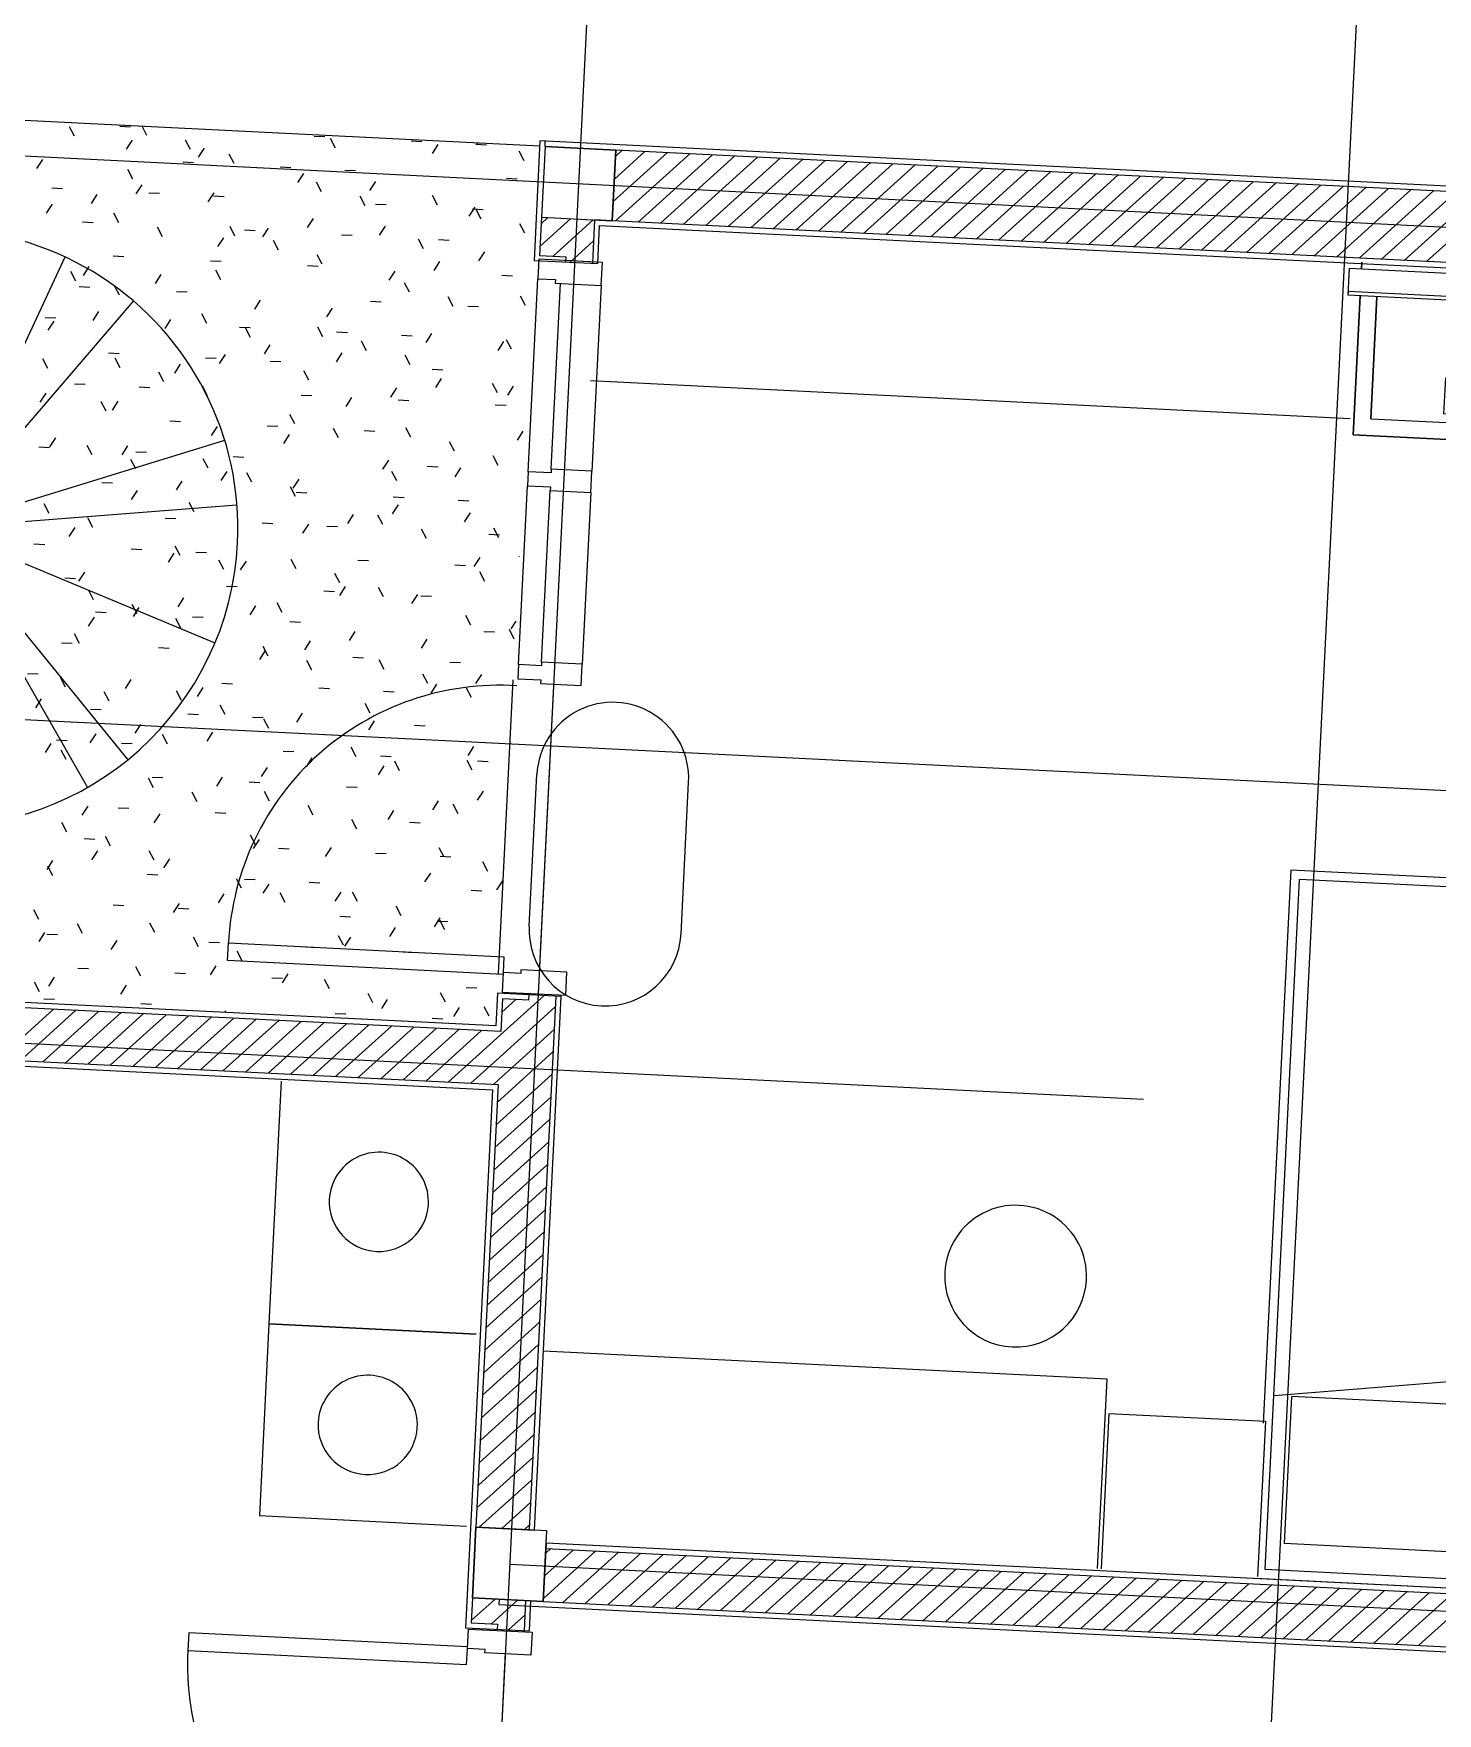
# Model space of a CAD drawing. Extents: x 549999 to 550212, y 1838161 to 1838467.
# Drawn here: x 550074.067 to 550078.027, y 1838358.146 to 1838362.885 of the extents above; entities that cross this region are included whole.
import ezdxf

# ---------------------------------------------------------------- set-up
doc = ezdxf.new("R2010")
doc.units = 0
for name, color, linetype in [('Level 1', 7, 'Continuous'), ('Level 14', 7, 'Continuous'), ('Level 15', 7, 'Continuous'), ('Level 18', 7, 'Continuous'), ('Level 25', 7, 'Continuous'), ('Level 36', 7, 'Continuous'), ('Level 39', 7, 'Continuous'), ('Level 4', 7, 'Continuous'), ('Level 46', 7, 'Continuous'), ('Level 5', 7, 'Continuous'), ('Level 6', 7, 'Continuous'), ('Level 8', 7, 'Continuous')]:
    doc.layers.add(name, color=color, linetype=linetype)

# ---------------------------------------------------------------- blocks, each defined once
blk = doc.blocks.new('BED_18')
at = {"layer": 'Level 1'}
for p, q in [((123.92, 76.56), (-56.08, 76.56)), ((-53.54, 74.02), (-53.54, -120.9)), ((-53.54, 74.02), (121.38, 74.02)), ((121.38, 74.02), (121.38, -120.9)), ((-48.46, 66.4), (-48.46, 24.82)), ((-48.46, 66.4), (27.57, 66.4)), ((27.57, 66.4), (27.57, 24.82)), ((40.27, 66.4), (40.27, 24.82)), ((40.27, 66.4), (116.3, 66.4)), ((116.3, 66.4), (116.3, 24.82)), ((-56.08, 32.78), (-56.08, -123.44)), ((123.92, -123.44), (123.92, 32.78)), ((121.38, 24.82), (-53.54, 1.98)), ((-48.46, 24.82), (27.57, 24.82)), ((40.27, 24.82), (116.3, 24.82)), ((-53.54, -120.9), (121.38, -120.9)), ((-56.08, -123.44), (123.92, -123.44))]:
    blk.add_line(p, q, dxfattribs=at)
blk = doc.blocks.new('FURNI7')
at = {"layer": 'Level 1'}
for p, q in [((-1241.89, 649.77), (-1285.67, 649.77)), ((-1241.89, 605.48), (-1241.89, 649.77)), ((-1285.67, 605.48), (-1241.89, 605.48))]:
    blk.add_line(p, q, dxfattribs=at)
blk = doc.blocks.new('FURNI9')
at = {"layer": 'Level 1'}
for p, q in [((-1232.17, 490.55), (-1232.17, 649.77)), ((-1285.67, 490.55), (-1232.17, 490.55))]:
    blk.add_line(p, q, dxfattribs=at)
blk = doc.blocks.new('FURN10')
at = {"layer": 'Level 1'}
for start, end in [(0, 180), (180, 0)]:
    blk.add_arc((-683.51, 888.92), 20, start, end, dxfattribs=at)
blk = doc.blocks.new('LAO_T1')
at = {"layer": 'Level 1'}
for p, q in [((-80.94, 44), (-80.94, 42.12)), ((-80.94, 42.12), (-80.94, 44)), ((65.7, 42.12), (65.7, 44)), ((65.7, 44), (65.7, 42.12)), ((-84.39, 42.12), (74.47, 42.12)), ((-84.39, 42.12), (-84.39, 34.5)), ((74.47, 34.5), (74.47, 42.12)), ((-84.39, 35.62), (74.47, 35.62)), ((-84.39, 35.62), (-84.39, 34.5)), ((74.47, 34.5), (-84.39, 34.5)), ((74.47, 34.5), (-84.39, 34.5)), ((-80.94, 34.5), (-80.94, -4.74)), ((-80.94, -4.74), (-80.94, 34.5)), ((-76.2, 34.5), (-76.2, 0)), ((-76.2, 0), (-76.2, 34.5)), ((-17.46, 34.5), (-17.46, 28.58)), ((2.22, 28.58), (2.22, 34.5)), ((60.96, 0), (60.96, 34.5)), ((60.96, 0), (60.96, 34.5)), ((65.7, -4.74), (65.7, 34.5)), ((65.7, 34.5), (65.7, -4.74)), ((74.47, 34.5), (74.47, 35.62)), ((-17.46, 28.58), (2.22, 28.58)), ((-55.72, 12.63), (-30.32, 12.63)), ((-55.72, 12.63), (-55.72, 2.47)), ((-30.32, 2.47), (-30.32, 12.63)), ((14.46, 11.99), (39.86, 11.99)), ((14.46, 11.99), (14.46, 1.83)), ((39.86, 1.83), (39.86, 11.99)), ((-76.2, 0), (60.96, 0)), ((-76.2, 0), (60.96, 0)), ((-30.32, 2.47), (-55.72, 2.47)), ((39.86, 1.83), (14.46, 1.83)), ((-80.94, -4.74), (65.7, -4.74)), ((65.7, -4.74), (-80.94, -4.74))]:
    blk.add_line(p, q, dxfattribs=at)
for points in [[(-80.94, -4.74), (-80.94, -4.74), (-80.94, -4.74), (-80.94, -4.74)], [(-80.94, -4.74), (-80.94, -4.74), (-80.94, -4.74), (-80.94, -4.74)], [(65.7, -4.74), (65.7, -4.74), (65.7, -4.74), (65.7, -4.74)], [(65.7, -4.74), (65.7, -4.74), (65.7, -4.74), (65.7, -4.74)]]:
    blk.add_open_spline(points, degree=2, dxfattribs=at)
blk = doc.blocks.new('FURN12')
at = {"layer": 'Level 1'}
for p, q in [((-772.99, 872.1), (-831.49, 872.1)), ((-831.49, 872.1), (-831.49, 817.87)), ((-831.49, 817.87), (-772.99, 817.87))]:
    blk.add_line(p, q, dxfattribs=at)
for start, end in [(0, 180), (180, 0)]:
    blk.add_arc((-802.24, 844.98), 14, start, end, dxfattribs=at)
blk = doc.blocks.new('FURN13')
at = {"layer": 'Level 1'}
for p, q in [((-831.49, 940.6), (-831.49, 872.1)), ((-831.49, 872.1), (-772.99, 872.1))]:
    blk.add_line(p, q, dxfattribs=at)
for start, end in [(0, 180), (180, 0)]:
    blk.add_arc((-802.24, 907.98), 14, start, end, dxfattribs=at)
blk = doc.blocks.new('FURN23')
at = {"layer": 'Level 1'}
blk.add_line((-1285.67, 673.81), (-1285.67, 459.25), dxfattribs=at)
blk = doc.blocks.new('CUA_D5')
at = {"layer": 'Level 5'}
for p, q in [((-47, 9), (-40.5, 9)), ((-47, -9), (-47, 9)), ((-40.5, 9), (-40.5, -4)), ((40.5, 9), (47, 9)), ((40.5, -4), (40.5, 9)), ((47, 9), (47, -9)), ((-41.5, -4), (-41.5, -9)), ((-40.5, -4), (-41.5, -4)), ((41.5, -4), (40.5, -4)), ((41.5, -9), (41.5, -4)), ((-41.5, -9), (-47, -9)), ((-42, -9), (-42, -87.75)), ((-37, -9), (-41.5, -9)), ((-37, -9), (-41.5, -9)), ((-37, -87.75), (-37, -9)), ((47, -9), (41.5, -9)), ((-42, -87.75), (-37, -87.75))]:
    blk.add_line(p, q, dxfattribs=at)
blk.add_arc((-37, -10.25), 77.5, 270, 0.8309, dxfattribs=at)
blk = doc.blocks.new('RPC_TR')
at = {"layer": 'Level 46'}
for q in [(-11.96, 83.47), (-26.97, 79.9), (31.7, 78.14), (-42.41, 72.88), (51.61, 66.69), (-66.13, 52.32), (-70.44, 46.36), (79.27, 28.75), (83.64, 10.77), (-80.76, -24.26), (-63.87, -55.06), (-57.77, -61.43), (-11.98, -83.47), (45.52, -70.98), (79.36, -28.5), (56.47, -62.63)]:
    blk.add_line((0, 0), q, dxfattribs=at)
for start, end in [(0, 180), (180, 0)]:
    blk.add_arc((0, 0), 84.33, start, end, dxfattribs=at)
blk = doc.blocks.new('CUA_D6')
at = {"layer": 'Level 5'}
for p, q in [((-98.5, 9), (-98.5, 86.75)), ((-98.5, 86.75), (-93.5, 86.75)), ((-93.5, 86.75), (-93.5, 9)), ((-98, 9), (-103.5, 9)), ((-103.5, 9), (-103.5, -9)), ((-98, 4), (-98, 9)), ((-93.5, 9), (-98, 9)), ((-93.5, 9), (-98, 9)), ((-11, 9), (-15, 9)), ((-15, 9), (-15, 2.5)), ((-11, 2.5), (-11, 9)), ((-11, 9), (39.5, 9)), ((43.5, 9), (39.5, 9)), ((39.5, 9), (39.5, 2.5)), ((43.5, 2.5), (43.5, 9)), ((43.5, 9), (98, 9)), ((103.5, 9), (98, 9)), ((98, 9), (98, 4)), ((103.5, -9), (103.5, 9)), ((-97, 4), (-98, 4)), ((-97, -9), (-97, 4)), ((-15, 2.5), (-16, 2.5)), ((-16, 2.5), (-16, -9)), ((-10, 2.5), (-11, 2.5)), ((-10, -9), (-10, 2.5)), ((-10, 2.5), (38.5, 2.5)), ((39.5, 2.5), (38.5, 2.5)), ((38.5, 2.5), (38.5, -9)), ((44.5, 2.5), (43.5, 2.5)), ((44.5, -9), (44.5, 2.5)), ((44.5, 2.5), (97, 2.5)), ((98, 4), (97, 4)), ((97, 4), (97, -9)), ((-103.5, -9), (-97, -9)), ((-16, -9), (-10, -9)), ((38.5, -9), (-10, -9)), ((38.5, -9), (44.5, -9)), ((97, -9), (44.5, -9)), ((97, -9), (103.5, -9))]:
    blk.add_line(p, q, dxfattribs=at)
blk.add_arc((-93.5, 10.25), 76.5, 359.1582, 90, dxfattribs=at)
blk = doc.blocks.new('DOOR_T')
at = {"layer": 'Level 25'}
for p, q in [((-0.2381, 0.2381), (0.2381, 0.2381)), ((-0.2381, -0.2381), (0.2381, -0.2381))]:
    blk.add_line(p, q, dxfattribs=at)
for centre, start, end in [((-0.2381, 0), 90, 270), ((0.2381, 0), 270, 90)]:
    blk.add_arc(centre, 0.2381, start, end, dxfattribs=at)

msp = doc.modelspace()

# ---------------------------------------------------------------- linework, layer by layer
at = {"layer": 'Level 14'}
for p, q in [((550075.7021, 1838362.411), (550075.8548, 1838362.5491)), ((550075.7053, 1838362.4745), (550075.7912, 1838362.5523)), ((550075.7085, 1838362.5381), (550075.7277, 1838362.5555)), ((550075.7086, 1838362.3562), (550075.9184, 1838362.5459)), ((550075.7722, 1838362.353), (550075.9819, 1838362.5428)), ((550075.8357, 1838362.3498), (550076.0455, 1838362.5396)), ((550075.8993, 1838362.3466), (550076.109, 1838362.5364)), ((550075.9629, 1838362.3435), (550076.1726, 1838362.5332)), ((550076.0264, 1838362.3403), (550076.2362, 1838362.53)), ((550076.09, 1838362.3371), (550076.2997, 1838362.5269)), ((550076.1535, 1838362.3339), (550076.3633, 1838362.5237)), ((550076.2171, 1838362.3307), (550076.4268, 1838362.5205)), ((550076.2807, 1838362.3276), (550076.4904, 1838362.5173)), ((550076.3442, 1838362.3244), (550076.554, 1838362.5142)), ((550076.4078, 1838362.3212), (550076.6175, 1838362.511)), ((550076.4714, 1838362.318), (550076.6811, 1838362.5078)), ((550076.5349, 1838362.3149), (550076.7446, 1838362.5046)), ((550076.5985, 1838362.3117), (550076.8082, 1838362.5014)), ((550076.662, 1838362.3085), (550076.8718, 1838362.4983)), ((550076.7256, 1838362.3053), (550076.9353, 1838362.4951)), ((550076.7892, 1838362.3022), (550076.9989, 1838362.4919)), ((550076.8527, 1838362.299), (550077.0624, 1838362.4887)), ((550076.9163, 1838362.2958), (550077.126, 1838362.4856)), ((550076.9798, 1838362.2926), (550077.1896, 1838362.4824)), ((550077.0434, 1838362.2894), (550077.2531, 1838362.4792)), ((550077.107, 1838362.2863), (550077.3167, 1838362.476)), ((550077.1705, 1838362.2831), (550077.3802, 1838362.4728)), ((550077.2341, 1838362.2799), (550077.4438, 1838362.4697)), ((550077.2976, 1838362.2767), (550077.5074, 1838362.4665)), ((550077.3612, 1838362.2736), (550077.5709, 1838362.4633)), ((550077.4248, 1838362.2704), (550077.6345, 1838362.4601)), ((550077.4883, 1838362.2672), (550077.6981, 1838362.457)), ((550077.5519, 1838362.264), (550077.7616, 1838362.4538)), ((550077.6154, 1838362.2608), (550077.8252, 1838362.4506)), ((550077.679, 1838362.2577), (550077.8887, 1838362.4474)), ((550077.7426, 1838362.2545), (550077.9523, 1838362.4443)), ((550077.8061, 1838362.2513), (550078.0159, 1838362.4411)), ((550077.8697, 1838362.2481), (550078.0794, 1838362.4379)), ((550077.9332, 1838362.245), (550078.143, 1838362.4347)), ((550077.9968, 1838362.2418), (550078.2065, 1838362.4315)), ((550075.4956, 1838362.2848), (550075.5815, 1838362.3625)), ((550075.4988, 1838362.3483), (550075.5179, 1838362.3657)), ((550075.5323, 1838362.2573), (550075.6451, 1838362.3593)), ((550075.5802, 1838362.2399), (550075.6465, 1838362.3)), ((550073.9656, 1838359.9902), (550074.1229, 1838360.1326)), ((550075.3812, 1838359.9966), (550075.5385, 1838360.1389)), ((550075.3844, 1838360.0602), (550075.5069, 1838360.171)), ((550075.3875, 1838360.1237), (550075.4276, 1838360.16)), ((550074.0292, 1838359.9871), (550074.1865, 1838360.1294)), ((550074.0928, 1838359.9839), (550074.2501, 1838360.1262)), ((550074.1563, 1838359.9807), (550074.3136, 1838360.123)), ((550074.2199, 1838359.9775), (550074.3772, 1838360.1199)), ((550074.2834, 1838359.9744), (550074.4407, 1838360.1167)), ((550074.347, 1838359.9712), (550074.5043, 1838360.1135)), ((550074.4106, 1838359.968), (550074.5679, 1838360.1103)), ((550074.4741, 1838359.9648), (550074.6314, 1838360.1071)), ((550074.5377, 1838359.9616), (550074.695, 1838360.104)), ((550074.6012, 1838359.9585), (550074.7585, 1838360.1008)), ((550074.6648, 1838359.9553), (550074.8221, 1838360.0976)), ((550074.7284, 1838359.9521), (550074.8857, 1838360.0944)), ((550074.7919, 1838359.9489), (550074.9492, 1838360.0913)), ((550074.8555, 1838359.9458), (550075.0128, 1838360.0881)), ((550074.919, 1838359.9426), (550075.0763, 1838360.0849)), ((550074.9826, 1838359.9394), (550075.1399, 1838360.0817)), ((550075.0462, 1838359.9362), (550075.2035, 1838360.0786)), ((550075.1097, 1838359.933), (550075.267, 1838360.0754)), ((550075.1733, 1838359.9299), (550075.3306, 1838360.0722)), ((550075.2368, 1838359.9267), (550075.3844, 1838360.0602)), ((550075.378, 1838359.9331), (550075.5353, 1838360.0754)), ((550075.3004, 1838359.9235), (550075.3812, 1838359.9966)), ((550075.3748, 1838359.8695), (550075.5321, 1838360.0118)), ((550075.3717, 1838359.8059), (550075.529, 1838359.9483)), ((550075.364, 1838359.9203), (550075.378, 1838359.9331)), ((550075.3685, 1838359.7424), (550075.5258, 1838359.8847)), ((550075.3653, 1838359.6788), (550075.5226, 1838359.8211)), ((550075.3621, 1838359.6153), (550075.5194, 1838359.7576)), ((550075.3589, 1838359.5517), (550075.5162, 1838359.694)), ((550075.3558, 1838359.4881), (550075.5131, 1838359.6305)), ((550075.3526, 1838359.4246), (550075.5099, 1838359.5669)), ((550075.3494, 1838359.361), (550075.5067, 1838359.5033)), ((550075.3462, 1838359.2974), (550075.5035, 1838359.4398)), ((550075.3431, 1838359.2339), (550075.5004, 1838359.3762)), ((550075.3399, 1838359.1703), (550075.4972, 1838359.3127)), ((550075.3367, 1838359.1068), (550075.494, 1838359.2491)), ((550075.3335, 1838359.0432), (550075.4908, 1838359.1855)), ((550075.3303, 1838358.9796), (550075.4877, 1838359.122)), ((550075.3272, 1838358.9161), (550075.4845, 1838359.0584)), ((550075.324, 1838358.8525), (550075.4813, 1838358.9949)), ((550075.3208, 1838358.789), (550075.4781, 1838358.9313)), ((550075.3176, 1838358.7254), (550075.4749, 1838358.8677)), ((550075.3243, 1838358.6708), (550075.4718, 1838358.8042)), ((550075.3879, 1838358.6676), (550075.4686, 1838358.7406)), ((550075.4514, 1838358.6644), (550075.4654, 1838358.677)), ((550075.5051, 1838358.4702), (550075.6532, 1838358.6043)), ((550075.5083, 1838358.5338), (550075.5897, 1838358.6074)), ((550075.5115, 1838358.5974), (550075.5261, 1838358.6106)), ((550075.5595, 1838358.4588), (550075.7168, 1838358.6011)), ((550075.6231, 1838358.4556), (550075.7804, 1838358.5979)), ((550075.6866, 1838358.4524), (550075.8439, 1838358.5947)), ((550075.7502, 1838358.4492), (550075.9075, 1838358.5915)), ((550075.8137, 1838358.446), (550075.971, 1838358.5884)), ((550075.8773, 1838358.4429), (550076.0346, 1838358.5852)), ((550075.9409, 1838358.4397), (550076.0982, 1838358.582)), ((550076.0044, 1838358.4365), (550076.1617, 1838358.5788)), ((550076.068, 1838358.4333), (550076.2253, 1838358.5757)), ((550076.1315, 1838358.4302), (550076.2888, 1838358.5725)), ((550076.1951, 1838358.427), (550076.3524, 1838358.5693)), ((550076.2587, 1838358.4238), (550076.416, 1838358.5661)), ((550076.3222, 1838358.4206), (550076.4795, 1838358.5629)), ((550076.3858, 1838358.4174), (550076.5431, 1838358.5598)), ((550076.4493, 1838358.4143), (550076.6066, 1838358.5566)), ((550076.5129, 1838358.4111), (550076.6702, 1838358.5534)), ((550076.5765, 1838358.4079), (550076.7338, 1838358.5502)), ((550076.64, 1838358.4047), (550076.7973, 1838358.5471)), ((550076.7036, 1838358.4016), (550076.8609, 1838358.5439)), ((550076.7671, 1838358.3984), (550076.9244, 1838358.5407)), ((550076.8307, 1838358.3952), (550076.988, 1838358.5375)), ((550076.8943, 1838358.392), (550077.0516, 1838358.5343)), ((550076.9578, 1838358.3888), (550077.1151, 1838358.5312)), ((550077.0214, 1838358.3857), (550077.1787, 1838358.528)), ((550077.0849, 1838358.3825), (550077.2422, 1838358.5248)), ((550077.1485, 1838358.3793), (550077.3058, 1838358.5216)), ((550077.2121, 1838358.3761), (550077.3694, 1838358.5185)), ((550077.2756, 1838358.373), (550077.4329, 1838358.5153)), ((550077.3392, 1838358.3698), (550077.4965, 1838358.5121)), ((550077.4027, 1838358.3666), (550077.56, 1838358.5089)), ((550077.4663, 1838358.3634), (550077.6236, 1838358.5057)), ((550077.5299, 1838358.3602), (550077.6872, 1838358.5026)), ((550077.5934, 1838358.3571), (550077.7507, 1838358.4994)), ((550077.657, 1838358.3539), (550077.8143, 1838358.4962)), ((550077.7205, 1838358.3507), (550077.8778, 1838358.493)), ((550077.7841, 1838358.3475), (550077.9414, 1838358.4899)), ((550077.8477, 1838358.3444), (550078.005, 1838358.4867)), ((550077.9112, 1838358.3412), (550078.0685, 1838358.4835)), ((550077.9748, 1838358.338), (550078.1321, 1838358.4803)), ((550075.3018, 1838358.4076), (550075.3688, 1838358.4683)), ((550075.3049, 1838358.4712), (550075.3053, 1838358.4715)), ((550075.359, 1838358.3987), (550075.4324, 1838358.4651)), ((550075.4068, 1838358.3813), (550075.4527, 1838358.4228))]:
    msp.add_line(p, q, dxfattribs=at)
at = {"layer": 'Level 15'}
for p, q in [((550074.182, 1838362.5953), (550074.1683, 1838362.6222)), ((550074.31, 1838362.6232), (550074.3402, 1838362.6216)), ((550074.3865, 1838362.5974), (550074.3733, 1838362.6232)), ((550074.858, 1838362.5958), (550074.8881, 1838362.5943)), ((550074.3447, 1838362.5844), (550074.3283, 1838362.559)), ((550074.5096, 1838362.5577), (550074.4958, 1838362.5846)), ((550074.5479, 1838362.562), (550074.5316, 1838362.5366)), ((550074.9185, 1838362.5618), (550074.9047, 1838362.5887)), ((550075.132, 1838362.5821), (550075.1621, 1838362.5806)), ((550075.2073, 1838362.5715), (550075.1909, 1838362.5461)), ((550075.3146, 1838362.5729), (550075.3448, 1838362.5714)), ((550075.319, 1838362.5759), (550075.3173, 1838362.5733)), ((550075.4505, 1838362.5262), (550075.4367, 1838362.5531)), ((550074.0919, 1838362.53), (550074.0755, 1838362.5047)), ((550074.3468, 1838362.4743), (550074.3331, 1838362.5011)), ((550074.4881, 1838362.5227), (550074.5183, 1838362.5212)), ((550074.6327, 1838362.518), (550074.6189, 1838362.5449)), ((550074.7621, 1838362.509), (550074.7922, 1838362.5075)), ((550074.3719, 1838362.458), (550074.3555, 1838362.4326)), ((550074.828, 1838362.4899), (550074.8116, 1838362.4646)), ((550074.8788, 1838362.4387), (550074.8651, 1838362.4656)), ((550074.9447, 1838362.4999), (550074.9749, 1838362.4984)), ((550075.0312, 1838362.4675), (550075.0148, 1838362.4421)), ((550075.4014, 1838362.477), (550075.4315, 1838362.4755)), ((550074.1182, 1838362.4496), (550074.1484, 1838362.4481)), ((550074.2455, 1838362.4308), (550074.2291, 1838362.4054)), ((550074.3922, 1838362.4359), (550074.4224, 1838362.4344)), ((550074.5751, 1838362.4355), (550074.5588, 1838362.4102)), ((550074.5749, 1838362.4268), (550074.605, 1838362.4253)), ((550075.0019, 1838362.3991), (550074.9882, 1838362.4259)), ((550075.2064, 1838362.4011), (550075.1926, 1838362.428)), ((550074.1191, 1838362.4036), (550074.1027, 1838362.3782)), ((550074.3072, 1838362.3512), (550074.2934, 1838362.3781)), ((550074.8552, 1838362.3635), (550074.8388, 1838362.3381)), ((550075.0315, 1838362.404), (550075.0616, 1838362.4025)), ((550075.3113, 1838362.3954), (550075.2949, 1838362.3701)), ((550075.3055, 1838362.3903), (550075.3356, 1838362.3888)), ((550075.3295, 1838362.3614), (550075.3157, 1838362.3883)), ((550074.205, 1838362.3537), (550074.2351, 1838362.3522)), ((550074.4303, 1838362.3115), (550074.4165, 1838362.3384)), ((550074.6347, 1838362.3136), (550074.621, 1838362.3404)), ((550074.6616, 1838362.3309), (550074.6918, 1838362.3294)), ((550074.7288, 1838362.3363), (550074.7124, 1838362.311)), ((550074.9356, 1838362.3172), (550074.9658, 1838362.3157)), ((550075.0584, 1838362.3411), (550075.042, 1838362.3157)), ((550075.4525, 1838362.3218), (550075.4388, 1838362.3486)), ((550074.6023, 1838362.3091), (550074.586, 1838362.2838)), ((550074.7578, 1838362.2739), (550074.744, 1838362.3008)), ((550075.1667, 1838362.278), (550075.1529, 1838362.3049)), ((550075.2096, 1838362.3035), (550075.2397, 1838362.302)), ((550075.3385, 1838362.269), (550075.3221, 1838362.2437)), ((550074.2231, 1838362.2275), (550074.2067, 1838362.2022)), ((550074.2918, 1838362.2578), (550074.3219, 1838362.2563)), ((550074.5657, 1838362.2442), (550074.5959, 1838362.2426)), ((550074.595, 1838362.1905), (550074.5813, 1838362.2174)), ((550074.8397, 1838362.2305), (550074.8699, 1838362.2289)), ((550074.8809, 1838362.2343), (550074.8671, 1838362.2611)), ((550075.212, 1838362.2418), (550075.1957, 1838362.2165)), ((550074.1861, 1838362.1864), (550074.1724, 1838362.2133)), ((550074.1959, 1838362.1711), (550074.226, 1838362.1696)), ((550074.3092, 1838362.1468), (550074.2955, 1838362.1736)), ((550074.4263, 1838362.2051), (550074.4099, 1838362.1798)), ((550075.0856, 1838362.2146), (550075.0692, 1838362.1893)), ((550075.127, 1838362.1549), (550075.1133, 1838362.1818)), ((550075.3877, 1838362.2031), (550075.4178, 1838362.2016)), ((550074.4699, 1838362.1574), (550074.5, 1838362.1559)), ((550074.7063, 1838362.1331), (550074.69, 1838362.1077)), ((550075.0178, 1838362.13), (550075.0479, 1838362.1285)), ((550075.2501, 1838362.1153), (550075.2364, 1838362.1421)), ((550075.4546, 1838362.1173), (550075.4408, 1838362.1442)), ((550074.1, 1838362.0843), (550074.1301, 1838362.0828)), ((550074.1238, 1838362.0739), (550074.1074, 1838362.0486)), ((550074.2502, 1838362.1011), (550074.2339, 1838362.0758)), ((550074.4535, 1838362.0787), (550074.4371, 1838362.0533)), ((550074.5554, 1838362.0674), (550074.5416, 1838362.0943)), ((550074.9096, 1838362.1106), (550074.8932, 1838362.0853)), ((550075.2918, 1838362.1163), (550075.3219, 1838362.1148)), ((550074.6479, 1838362.0569), (550074.6781, 1838362.0554)), ((550074.6785, 1838362.0278), (550074.6647, 1838362.0546)), ((550074.8829, 1838362.0298), (550074.8692, 1838362.0567)), ((550074.9219, 1838362.0432), (550074.9521, 1838362.0417)), ((550075.1046, 1838362.0341), (550075.1347, 1838362.0326)), ((550075.1896, 1838362.0386), (550075.1732, 1838362.0133)), ((550074.2781, 1838361.9839), (550074.3082, 1838361.9824)), ((550074.6071, 1838361.9795), (550074.5907, 1838361.9541)), ((550074.7335, 1838362.0066), (550074.7171, 1838361.9813)), ((550074.9368, 1838361.9842), (550074.9204, 1838361.9589)), ((550075.006, 1838361.9901), (550074.9922, 1838362.017)), ((550075.3928, 1838362.0162), (550075.3765, 1838361.9908)), ((550075.4149, 1838361.9942), (550075.4012, 1838362.0211)), ((550074.1068, 1838361.9403), (550074.093, 1838361.9671)), ((550074.3113, 1838361.9423), (550074.2975, 1838361.9692)), ((550074.4807, 1838361.9523), (550074.4643, 1838361.9269)), ((550074.552, 1838361.9702), (550074.5822, 1838361.9687)), ((550074.7347, 1838361.961), (550074.7648, 1838361.9595)), ((550074.8433, 1838361.9067), (550074.8295, 1838361.9336)), ((550075.1291, 1838361.9505), (550075.1153, 1838361.9773)), ((550075.1913, 1838361.9382), (550075.2215, 1838361.9367)), ((550074.1822, 1838361.8971), (550074.2123, 1838361.8956)), ((550074.3648, 1838361.888), (550074.395, 1838361.8865)), ((550074.4343, 1838361.9026), (550074.4206, 1838361.9295)), ((550074.5574, 1838361.863), (550074.5437, 1838361.8898)), ((550075.0904, 1838361.885), (550075.074, 1838361.8596)), ((550075.2168, 1838361.9122), (550075.2004, 1838361.8868)), ((550075.3753, 1838361.8711), (550075.3615, 1838361.898)), ((550075.42, 1838361.8897), (550075.4037, 1838361.8644)), ((550074.1014, 1838361.8707), (550074.085, 1838361.8453)), ((550074.2716, 1838361.8192), (550074.2578, 1838361.8461)), ((550074.3046, 1838361.8483), (550074.2883, 1838361.8229)), ((550074.8215, 1838361.8652), (550074.8516, 1838361.8636)), ((550074.9639, 1838361.8578), (550074.9476, 1838361.8324)), ((550075.0954, 1838361.8515), (550075.1256, 1838361.8499)), ((550075.3694, 1838361.8378), (550075.3996, 1838361.8363)), ((550074.4516, 1838361.7921), (550074.4817, 1838361.7906)), ((550074.8036, 1838361.7836), (550074.7898, 1838361.8105)), ((550074.1286, 1838361.7443), (550074.1122, 1838361.7189)), ((550074.5847, 1838361.7762), (550074.5683, 1838361.7509)), ((550074.7256, 1838361.7784), (550074.7557, 1838361.7769)), ((550074.7879, 1838361.7538), (550074.7715, 1838361.7284)), ((550074.9267, 1838361.744), (550074.9129, 1838361.7708)), ((550074.9995, 1838361.7647), (550075.0297, 1838361.7632)), ((550075.1311, 1838361.746), (550075.1174, 1838361.7729)), ((550075.4472, 1838361.7633), (550075.4308, 1838361.738)), ((550074.0817, 1838361.719), (550074.1119, 1838361.7175)), ((550074.2319, 1838361.6961), (550074.2182, 1838361.723)), ((550074.3318, 1838361.7218), (550074.3154, 1838361.6965)), ((550074.3557, 1838361.7053), (550074.3858, 1838361.7038)), ((550075.2542, 1838361.7064), (550075.2405, 1838361.7332)), ((550074.355, 1838361.6565), (550074.3413, 1838361.6833)), ((550074.5595, 1838361.6585), (550074.5457, 1838361.6854)), ((550074.6119, 1838361.6498), (550074.5955, 1838361.6244)), ((550074.6297, 1838361.6916), (550074.6598, 1838361.6901)), ((550075.0679, 1838361.6818), (550075.0516, 1838361.6564)), ((550075.0915, 1838361.6229), (550075.0777, 1838361.6498)), ((550075.1776, 1838361.6642), (550075.2078, 1838361.6627)), ((550075.2712, 1838361.6593), (550075.2548, 1838361.634)), ((550075.3773, 1838361.6667), (550075.3635, 1838361.6935)), ((550074.2598, 1838361.6186), (550074.2899, 1838361.6171)), ((550074.4854, 1838361.6226), (550074.4691, 1838361.5973)), ((550074.6826, 1838361.6189), (550074.6688, 1838361.6457)), ((550074.8056, 1838361.5792), (550074.7919, 1838361.606)), ((550074.8151, 1838361.6274), (550074.7987, 1838361.602)), ((550074.1109, 1838361.5313), (550074.0971, 1838361.5582)), ((550074.359, 1838361.5954), (550074.3426, 1838361.5701)), ((550074.5198, 1838361.5354), (550074.506, 1838361.5623)), ((550074.8078, 1838361.5912), (550074.8379, 1838361.5897)), ((550075.0951, 1838361.5553), (550075.0788, 1838361.53)), ((550075.0817, 1838361.5775), (550075.1119, 1838361.576)), ((550075.2644, 1838361.5683), (550075.2945, 1838361.5668)), ((550074.234, 1838361.4917), (550074.2202, 1838361.5185)), ((550074.4379, 1838361.5181), (550074.468, 1838361.5166)), ((550074.9687, 1838361.5281), (550074.9523, 1838361.5028)), ((550075.0518, 1838361.4999), (550075.038, 1838361.5267)), ((550075.2984, 1838361.5329), (550075.282, 1838361.5076)), ((550074.183, 1838361.4914), (550074.1666, 1838361.4661)), ((550074.7119, 1838361.5044), (550074.742, 1838361.5029)), ((550074.8423, 1838361.5009), (550074.8259, 1838361.4756)), ((550074.8945, 1838361.4953), (550074.9247, 1838361.4938)), ((550075.1749, 1838361.4602), (550075.1611, 1838361.487)), ((550075.3512, 1838361.4725), (550075.3813, 1838361.4709)), ((550075.3793, 1838361.4622), (550075.3656, 1838361.4891)), ((550074.068, 1838361.445), (550074.0982, 1838361.4435)), ((550074.342, 1838361.4313), (550074.3721, 1838361.4298)), ((550074.463, 1838361.4194), (550074.4466, 1838361.394)), ((550074.4801, 1838361.4124), (550074.4664, 1838361.4392)), ((550074.5247, 1838361.4222), (550074.5548, 1838361.4207)), ((550075.4368, 1838361.4102), (550075.4356, 1838361.4083)), ((550074.2102, 1838361.365), (550074.1938, 1838361.3396)), ((550074.6032, 1838361.3727), (550074.5895, 1838361.3995)), ((550074.6662, 1838361.3969), (550074.6499, 1838361.3716)), ((550074.8077, 1838361.3747), (550074.7939, 1838361.4016)), ((550074.9813, 1838361.3994), (550075.0114, 1838361.3979)), ((550075.2553, 1838361.3857), (550075.2854, 1838361.3842)), ((550075.3256, 1838361.4065), (550075.3092, 1838361.3811)), ((550075.3397, 1838361.3392), (550075.3259, 1838361.366)), ((550074.1548, 1838361.3492), (550074.1849, 1838361.3476)), ((550074.6114, 1838361.3263), (550074.6416, 1838361.3248)), ((550074.9308, 1838361.3351), (550074.917, 1838361.3619)), ((550074.9463, 1838361.3249), (550074.9299, 1838361.2996)), ((550075.0538, 1838361.2954), (550075.0401, 1838361.3223)), ((550074.236, 1838361.2872), (550074.2223, 1838361.3141)), ((550074.3591, 1838361.2476), (550074.3453, 1838361.2744)), ((550074.4902, 1838361.2929), (550074.4738, 1838361.2676)), ((550074.6934, 1838361.2705), (550074.6771, 1838361.2452)), ((550074.768, 1838361.2516), (550074.7543, 1838361.2785)), ((550074.8854, 1838361.3126), (550074.9155, 1838361.3111)), ((550075.1495, 1838361.3025), (550075.1331, 1838361.2771)), ((550075.1594, 1838361.2989), (550075.1895, 1838361.2974)), ((550074.2374, 1838361.2386), (550074.221, 1838361.2132)), ((550074.2415, 1838361.2533), (550074.2717, 1838361.2518)), ((550074.3638, 1838361.2658), (550074.3474, 1838361.2404)), ((550074.4822, 1838361.2079), (550074.4684, 1838361.2347)), ((550074.5155, 1838361.2396), (550074.5457, 1838361.2381)), ((550074.7895, 1838361.2259), (550074.8196, 1838361.2244)), ((550075.3, 1838361.2161), (550075.2862, 1838361.2429)), ((550075.4277, 1838361.2276), (550075.4132, 1838361.2051)), ((550074.1964, 1838361.1641), (550074.1826, 1838361.191)), ((550074.9735, 1838361.1985), (550074.9571, 1838361.1731)), ((550075.1767, 1838361.1761), (550075.1603, 1838361.1507)), ((550075.3375, 1838361.1985), (550075.3676, 1838361.197)), ((550075.4231, 1838361.1764), (550075.4093, 1838361.2033)), ((550074.1457, 1838361.1665), (550074.1758, 1838361.165)), ((550074.4196, 1838361.1528), (550074.4498, 1838361.1513)), ((550074.7206, 1838361.1441), (550074.7043, 1838361.1187)), ((550074.7284, 1838361.1286), (550074.7146, 1838361.1554)), ((550074.847, 1838361.1713), (550074.8307, 1838361.1459)), ((550074.0498, 1838361.0797), (550074.0799, 1838361.0782)), ((550074.8514, 1838361.0889), (550074.8377, 1838361.1158)), ((550074.9676, 1838361.1254), (550074.9977, 1838361.1239)), ((550075.0559, 1838361.0909), (550075.0421, 1838361.1178)), ((550075.2416, 1838361.1117), (550075.2717, 1838361.1102)), ((550074.1567, 1838361.0411), (550074.1429, 1838361.0679)), ((550074.3414, 1838361.0625), (550074.325, 1838361.0372)), ((550074.5446, 1838361.0401), (550074.5282, 1838361.0148)), ((550074.5977, 1838361.0523), (550074.6279, 1838361.0508)), ((550074.8717, 1838361.0387), (550074.9018, 1838361.0371)), ((550075.179, 1838361.0513), (550075.1652, 1838361.0781)), ((550075.2039, 1838361.0496), (550075.1875, 1838361.0243)), ((550075.3021, 1838361.0116), (550075.2883, 1838361.0385)), ((550075.3303, 1838361.0768), (550075.3139, 1838361.0515)), ((550074.0885, 1838361.0081), (550074.0721, 1838360.9828)), ((550074.2798, 1838361.0014), (550074.266, 1838361.0282)), ((550074.4842, 1838361.0034), (550074.4705, 1838361.0303)), ((550074.6073, 1838360.9638), (550074.5936, 1838360.9906)), ((550075.0162, 1838360.9679), (550075.0025, 1838360.9947)), ((550075.0543, 1838361.0295), (550075.0845, 1838361.028)), ((550074.2278, 1838360.9793), (550074.258, 1838360.9778)), ((550074.3685, 1838360.9361), (550074.3522, 1838360.9108)), ((550074.5018, 1838360.9656), (550074.532, 1838360.9641)), ((550074.6845, 1838360.9565), (550074.7146, 1838360.955)), ((550074.7304, 1838360.9241), (550074.7166, 1838360.951)), ((550074.8246, 1838360.9681), (550074.8082, 1838360.9427)), ((550075.0279, 1838360.9456), (550075.0115, 1838360.9203)), ((550074.132, 1838360.8925), (550074.1621, 1838360.891)), ((550074.2421, 1838360.9089), (550074.2257, 1838360.8836)), ((550074.4446, 1838360.8804), (550074.4308, 1838360.9072)), ((550074.5718, 1838360.9137), (550074.5554, 1838360.8883)), ((550075.1411, 1838360.9336), (550075.1712, 1838360.9321)), ((550074.1157, 1838360.8817), (550074.0993, 1838360.8564)), ((550074.1587, 1838360.8366), (550074.145, 1838360.8635)), ((550074.3146, 1838360.8834), (550074.3447, 1838360.8819)), ((550074.7712, 1838360.8606), (550074.8014, 1838360.8591)), ((550074.8518, 1838360.8416), (550074.8354, 1838360.8163)), ((550074.9766, 1838360.8448), (550074.9628, 1838360.8716)), ((550075.0452, 1838360.8469), (550075.0754, 1838360.8454)), ((550075.3079, 1838360.8736), (550075.2915, 1838360.8482)), ((550074.7254, 1838360.8144), (550074.709, 1838360.7891)), ((550075.055, 1838360.8192), (550075.0387, 1838360.7939)), ((550075.0996, 1838360.8051), (550075.0859, 1838360.832)), ((550075.3041, 1838360.8072), (550075.2903, 1838360.834)), ((550075.3192, 1838360.8332), (550075.3493, 1838360.8317)), ((550074.4049, 1838360.7573), (550074.3911, 1838360.7841)), ((550074.4014, 1838360.7875), (550074.4315, 1838360.786)), ((550074.599, 1838360.7872), (550074.5826, 1838360.7619)), ((550074.6753, 1838360.7738), (550074.7055, 1838360.7723)), ((550074.7324, 1838360.7197), (550074.7187, 1838360.7465)), ((550074.9493, 1838360.7601), (550074.9795, 1838360.7586)), ((550075.3351, 1838360.7472), (550075.3187, 1838360.7218)), ((550074.2197, 1838360.7057), (550074.2033, 1838360.6803)), ((550074.3055, 1838360.7007), (550074.3356, 1838360.6992)), ((550074.528, 1838360.7176), (550074.5142, 1838360.7445)), ((550074.8555, 1838360.68), (550074.8418, 1838360.7068)), ((550075.2087, 1838360.72), (550075.1923, 1838360.6946)), ((550075.2644, 1838360.6841), (550075.2507, 1838360.7109)), ((550074.1608, 1838360.6321), (550074.147, 1838360.659)), ((550074.4229, 1838360.6832), (550074.4065, 1838360.6579)), ((550074.5795, 1838360.687), (550074.6096, 1838360.6855)), ((550074.9786, 1838360.6403), (550074.9648, 1838360.6672)), ((550075.0822, 1838360.6928), (550075.0659, 1838360.6674)), ((550075.1274, 1838360.6597), (550075.1575, 1838360.6581)), ((550074.2096, 1838360.614), (550074.2397, 1838360.6125)), ((550074.2839, 1838360.5925), (550074.2701, 1838360.6193)), ((550074.6928, 1838360.5966), (550074.679, 1838360.6234)), ((550074.703, 1838360.6112), (550074.6866, 1838360.5859)), ((550074.2469, 1838360.5793), (550074.2305, 1838360.5539)), ((550074.407, 1838360.5528), (550074.3932, 1838360.5797)), ((550074.7575, 1838360.5866), (550074.7877, 1838360.5851)), ((550074.9062, 1838360.5888), (550074.8898, 1838360.5634)), ((550075.0315, 1838360.5729), (550075.0617, 1838360.5714)), ((550075.2248, 1838360.561), (550075.211, 1838360.5878)), ((550075.2142, 1838360.5638), (550075.2443, 1838360.5623)), ((550074.1205, 1838360.5521), (550074.1041, 1838360.5267)), ((550074.1211, 1838360.5091), (550074.1074, 1838360.5359)), ((550074.3877, 1838360.5135), (550074.4178, 1838360.512)), ((550074.4501, 1838360.5568), (550074.4337, 1838360.5315)), ((550075.1862, 1838360.5167), (550075.1699, 1838360.4914)), ((550075.3479, 1838360.5213), (550075.3341, 1838360.5482)), ((550074.6531, 1838360.4735), (550074.6394, 1838360.5003)), ((550074.6617, 1838360.4998), (550074.6918, 1838360.4983)), ((550074.7302, 1838360.4848), (550074.7138, 1838360.4594)), ((550074.8443, 1838360.4907), (550074.8744, 1838360.4892)), ((550074.9334, 1838360.4624), (550074.917, 1838360.437)), ((550074.9807, 1838360.4359), (550074.9669, 1838360.4627)), ((550075.3009, 1838360.4679), (550075.3311, 1838360.4664)), ((550075.3895, 1838360.4943), (550075.3731, 1838360.469)), ((550074.2918, 1838360.4268), (550074.3219, 1838360.4253)), ((550074.4773, 1838360.4304), (550074.4609, 1838360.4051)), ((550074.4744, 1838360.4176), (550074.5046, 1838360.4161)), ((550074.6037, 1838360.4576), (550074.5874, 1838360.4322)), ((550074.7762, 1838360.4338), (550074.7624, 1838360.4607)), ((550075.1037, 1838360.3962), (550075.09, 1838360.4231)), ((550074.0815, 1838360.386), (550074.0677, 1838360.4128)), ((550074.2045, 1838360.3463), (550074.1908, 1838360.3732)), ((550074.409, 1838360.3484), (550074.3952, 1838360.3752)), ((550074.9311, 1838360.3948), (550074.9612, 1838360.3933)), ((550075.2134, 1838360.3903), (550075.1971, 1838360.365)), ((550075.205, 1838360.3811), (550075.2352, 1838360.3796)), ((550075.2268, 1838360.3565), (550075.2131, 1838360.3834)), ((550074.098, 1838360.3488), (550074.0817, 1838360.3235)), ((550074.1046, 1838360.3446), (550074.1347, 1838360.3431)), ((550074.3013, 1838360.3264), (550074.2849, 1838360.3011)), ((550074.5321, 1838360.3087), (550074.5183, 1838360.3356)), ((550074.5612, 1838360.3217), (550074.5913, 1838360.3202)), ((550074.941, 1838360.3128), (550074.9272, 1838360.3396)), ((550074.9606, 1838360.3359), (550074.9442, 1838360.3106)), ((550075.087, 1838360.3631), (550075.0706, 1838360.3378)), ((550074.6552, 1838360.269), (550074.6414, 1838360.2959)), ((550074.8352, 1838360.308), (550074.8653, 1838360.3065)), ((550075.1091, 1838360.2943), (550075.1393, 1838360.2928)), ((550074.1913, 1838360.2487), (550074.2215, 1838360.2472)), ((550074.3693, 1838360.2253), (550074.3556, 1838360.2521)), ((550074.4653, 1838360.235), (550074.4954, 1838360.2335)), ((550074.5813, 1838360.2544), (550074.5649, 1838360.229)), ((550074.7845, 1838360.2319), (550074.7682, 1838360.2066)), ((550074.0835, 1838360.1815), (550074.0697, 1838360.2084)), ((550074.1252, 1838360.2224), (550074.1088, 1838360.1971)), ((550074.3285, 1838360.2), (550074.3121, 1838360.1746)), ((550074.7393, 1838360.2213), (550074.7694, 1838360.2198)), ((550074.9013, 1838360.1897), (550074.8876, 1838360.2166)), ((550075.2289, 1838360.1521), (550075.2151, 1838360.1789)), ((550075.2872, 1838360.1939), (550075.3174, 1838360.1924)), ((550074.0954, 1838360.1619), (550074.1256, 1838360.1604)), ((550074.3694, 1838360.1482), (550074.3995, 1838360.1467)), ((550075.0244, 1838360.15), (550075.0106, 1838360.1769)), ((550075.0646, 1838360.1599), (550075.0482, 1838360.1345)), ((550075.2678, 1838360.1375), (550075.2514, 1838360.1121)), ((550075.3519, 1838360.1124), (550075.3382, 1838360.1393)), ((550074.6085, 1838360.1279), (550074.6056, 1838360.1235)), ((550074.9174, 1838360.1208), (550074.9475, 1838360.1193)), ((550075.1913, 1838360.1071), (550075.2215, 1838360.1056))]:
    msp.add_line(p, q, dxfattribs=at)
at = {"layer": 'Level 18'}
for p, q in [((550075.7308, 1838364.9868), (550074.6699, 1838343.7653)), ((550070.8105, 1838362.7012), (550099.944, 1838361.2447)), ((550075.4098, 1838358.5664), (550099.7492, 1838357.3496))]:
    msp.add_line(p, q, dxfattribs=at)
at = {"layer": 'Level 36'}
for p, q in [((550076.8627, 1838344.1942), (550077.9246, 1838365.4356)), ((550070.9505, 1838361.1043), (550099.992, 1838359.6524))]:
    msp.add_line(p, q, dxfattribs=at)
at = {"layer": 'Level 39'}
msp.add_line((550070.6058, 1838360.2083), (550077.1976, 1838359.8787), dxfattribs=at)
at = {"layer": 'Level 4'}
for p, q in [((550075.4954, 1838362.5821), (550075.4786, 1838362.245)), ((550079.6253, 1838362.3756), (550075.4954, 1838362.5821)), ((550075.5097, 1838362.5664), (550075.5104, 1838362.5813)), ((550075.5097, 1838362.5664), (550075.7094, 1838362.5564)), ((550075.7094, 1838362.5564), (550075.6994, 1838362.3566)), ((550079.6095, 1838362.3614), (550075.7094, 1838362.5564)), ((550075.4997, 1838362.3666), (550075.4943, 1838362.2592)), ((550075.6495, 1838362.3591), (550075.6434, 1838362.2368)), ((550075.6994, 1838362.3566), (550075.6495, 1838362.3591)), ((550075.6584, 1838362.236), (550075.6637, 1838362.3434)), ((550075.6637, 1838362.3434), (550079.6138, 1838362.1459)), ((550079.6145, 1838362.1609), (550075.6994, 1838362.3566)), ((550075.4786, 1838362.245), (550075.6584, 1838362.236)), ((550075.4943, 1838362.2592), (550075.5692, 1838362.2555)), ((550075.5685, 1838362.2405), (550075.5692, 1838362.2555)), ((550075.3706, 1838360.0852), (550072.5042, 1838360.2285)), ((550075.3848, 1838360.0695), (550072.4884, 1838360.2143)), ((550075.3752, 1838360.1776), (550075.3706, 1838360.0852)), ((550075.555, 1838360.1686), (550075.3752, 1838360.1776)), ((550075.3895, 1838360.1619), (550075.3848, 1838360.0695)), ((550075.4644, 1838360.1581), (550075.3895, 1838360.1619)), ((550075.4644, 1838360.1581), (550075.4651, 1838360.1731)), ((550075.54, 1838360.1694), (550075.4647, 1838358.6637)), ((550075.4797, 1838358.663), (550075.555, 1838360.1686)), ((550072.2655, 1838360.0602), (550075.3616, 1838359.9054)), ((550072.2662, 1838360.0752), (550075.3773, 1838359.9197)), ((550075.3616, 1838359.9054), (550075.2857, 1838358.3873)), ((550075.3773, 1838359.9197), (550075.3149, 1838358.6712)), ((550075.3049, 1838358.4715), (550075.3149, 1838358.6712)), ((550075.3149, 1838358.6712), (550075.4797, 1838358.663)), ((550075.5129, 1838358.6263), (550075.5047, 1838358.4615)), ((550080.6915, 1838358.3674), (550075.5129, 1838358.6263)), ((550075.5122, 1838358.6113), (550081.3049, 1838358.3217)), ((550075.3049, 1838358.4715), (550075.3014, 1838358.4016)), ((550075.5047, 1838358.4615), (550075.3049, 1838358.4715)), ((550075.3799, 1838358.4677), (550075.3791, 1838358.4528)), ((550075.3791, 1838358.4528), (550081.5114, 1838358.1462)), ((550075.4548, 1838358.464), (550075.4505, 1838358.3791)), ((550075.4655, 1838358.3783), (550075.4697, 1838358.4632)), ((550075.5047, 1838358.4615), (550081.2975, 1838358.1719)), ((550075.2857, 1838358.3873), (550075.4655, 1838358.3783)), ((550075.3014, 1838358.4016), (550075.3764, 1838358.3978)), ((550075.3756, 1838358.3828), (550075.3764, 1838358.3978))]:
    msp.add_line(p, q, dxfattribs=at)
at = {"layer": 'Level 6'}
for p, q in [((550075.5097, 1838362.5664), (550075.4997, 1838362.3666)), ((550075.5097, 1838362.5664), (550075.4997, 1838362.3666)), ((550075.7094, 1838362.5564), (550075.5097, 1838362.5664)), ((550075.7094, 1838362.5564), (550075.5097, 1838362.5664)), ((550075.6994, 1838362.3566), (550075.7094, 1838362.5564)), ((550075.6994, 1838362.3566), (550075.7094, 1838362.5564)), ((550075.4997, 1838362.3666), (550075.6994, 1838362.3566)), ((550075.4997, 1838362.3666), (550075.6994, 1838362.3566)), ((550075.3149, 1838358.6712), (550075.3049, 1838358.4715)), ((550075.3149, 1838358.6712), (550075.3049, 1838358.4715)), ((550075.5147, 1838358.6612), (550075.3149, 1838358.6712)), ((550075.4647, 1838358.6637), (550075.3149, 1838358.6712)), ((550075.4797, 1838358.663), (550075.4647, 1838358.6637)), ((550075.5147, 1838358.6612), (550075.4797, 1838358.663)), ((550075.5047, 1838358.4615), (550075.5147, 1838358.6612)), ((550075.5122, 1838358.6113), (550075.5129, 1838358.6263)), ((550075.5129, 1838358.6263), (550075.5147, 1838358.6612)), ((550075.5047, 1838358.4615), (550075.5122, 1838358.6113)), ((550075.3049, 1838358.4715), (550075.4697, 1838358.4632)), ((550075.3049, 1838358.4715), (550075.3799, 1838358.4677)), ((550075.3799, 1838358.4677), (550075.4548, 1838358.464)), ((550075.4548, 1838358.464), (550075.4697, 1838358.4632)), ((550075.4697, 1838358.4632), (550075.5047, 1838358.4615)), ((550075.4697, 1838358.4632), (550075.5047, 1838358.4615))]:
    msp.add_line(p, q, dxfattribs=at)
at = {"layer": 'Level 8'}
for p, q in [((550075.4947, 1838362.5671), (550072.6283, 1838362.7104)), ((550075.378, 1838360.2325), (550075.4194, 1838361.0615)), ((550075.5338, 1838361.0458), (550075.4933, 1838360.2368)), ((550075.3973, 1838358.3167), (550075.3569, 1838357.5077))]:
    msp.add_line(p, q, dxfattribs=at)

# ---------------------------------------------------------------- block references
at = {"layer": 'Level 1', "xscale": 0.010000000000000004, "yscale": 0.01}
for name, p, rotation in [('LAO_T1', (550078.6, 1838361.76), -2.8619937920406366), ('FURN23', (550083.01, 1838374.41), 87.13800620795936), ('BED_18', (550078.79, 1838359.23), 177.13800620795936), ('FURN13', (550082.6, 1838350.12), -2.8619937920406366), ('FURN10', (550083.22, 1838350.16), -2.8619937920406366), ('FURN12', (550082.6, 1838350.12), -2.8619937920406366), ('FURNI9', (550082.61, 1838371.15), 87.13800620795936), ('FURNI7', (550084.21, 1838371.07), 87.13800620795936)]:
    msp.add_blockref(name, p, dxfattribs=dict(at, rotation=rotation))
at = {"layer": 'Level 25', "xscale": 0.9000000000000004, "yscale": 0.9, "rotation": 87.13800620795936}
msp.add_blockref('DOOR_T', (550075.69, 1838360.57), dxfattribs=at)
at = {"layer": 'Level 46', "xscale": 0.010000000000000004, "yscale": 0.01, "rotation": -2.8619937920406366}
msp.add_blockref('RPC_TR', (550073.8, 1838361.49), dxfattribs=at)
at = {"layer": 'Level 5', "xscale": 0.010000000000000004, "yscale": 0.01}
for name, p, rotation in [('CUA_D6', (550075.53, 1838361.21), 87.13800620795936), ('CUA_D5', (550075.36, 1838357.91), -92.86199379204065)]:
    msp.add_blockref(name, p, dxfattribs=dict(at, rotation=rotation))

doc.saveas('drawing.dxf')
